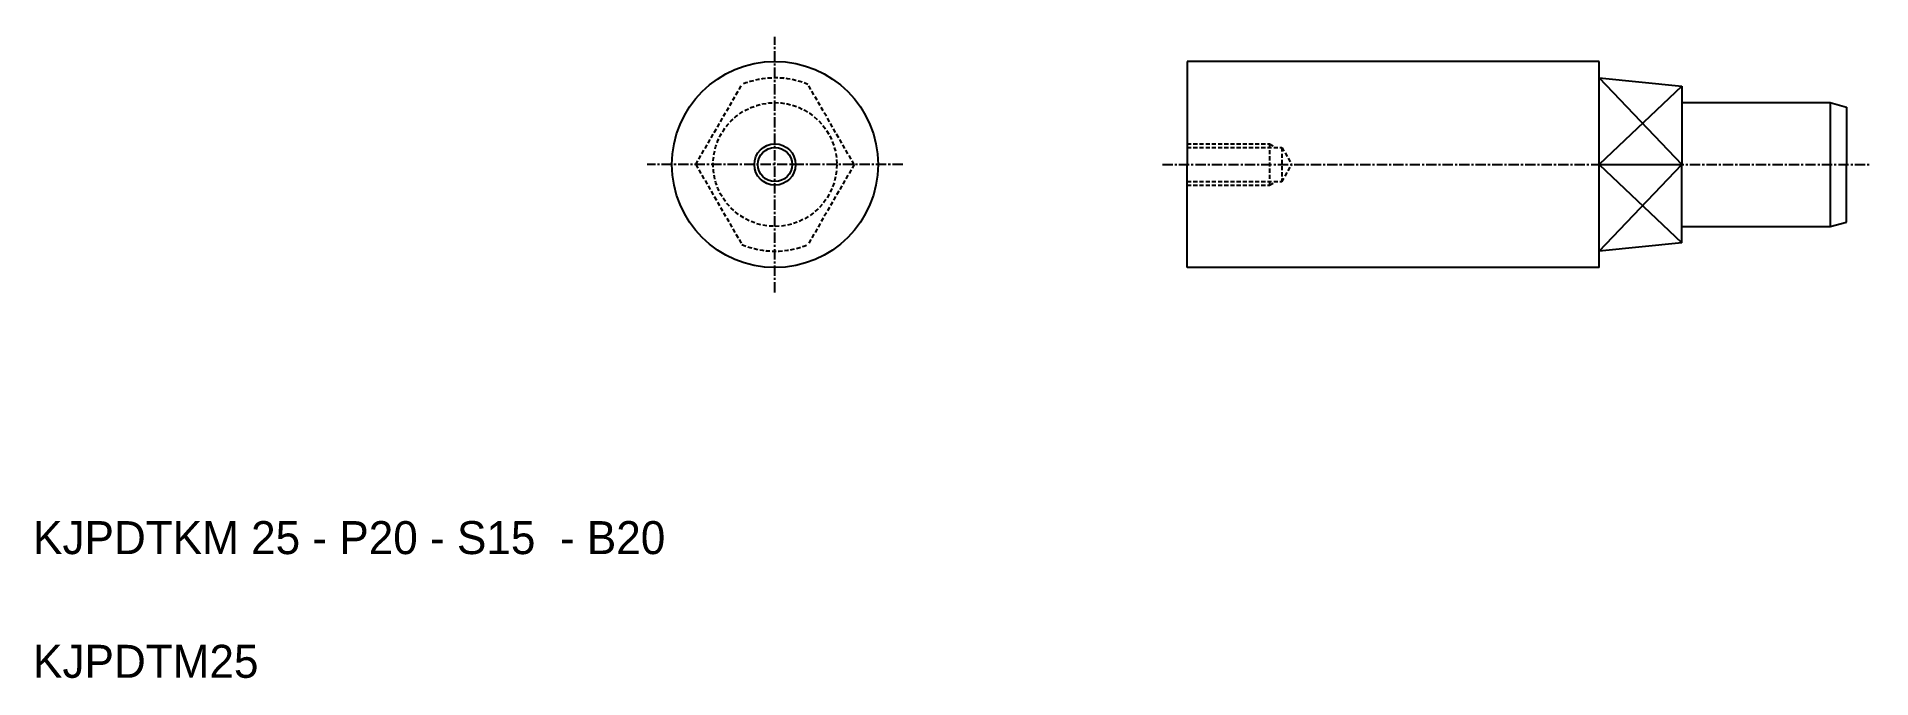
# Model space of a CAD drawing. Extents: x 10 to 233, y 10 to 88.
import ezdxf

# ---------------------------------------------------------------- set-up
doc = ezdxf.new("R2010")
doc.units = 0
doc.linetypes.add('CENTER', pattern=[2, 1.25, -0.25, 0.25, -0.25])
doc.linetypes.add('DASHED', pattern=[0.75, 0.5, -0.25])
doc.layers.get('0').update_dxf_attribs({"linetype": 'CONTINUOUS'})
doc.layers.add('CENTER', color=1, linetype='CENTER')

msp = doc.modelspace()

# ---------------------------------------------------------------- linework, layer by layer
at = {"color": 7, "linetype": 'CONTINUOUS'}
for p, q in [((200, 84.74), (150, 84.74)), ((150, 84.74), (150, 72.24)), ((200, 59.74), (200, 84.74)), ((200, 82.74), (210, 81.74)), ((210, 81.74), (210, 79.74)), ((210, 79.74), (210, 72.24)), ((210, 79.74), (228, 79.74)), ((228, 79.74), (230, 79.2)), ((228, 79.74), (228, 64.74)), ((230, 79.2), (230, 72.24)), ((150, 59.74), (150, 72.24)), ((210, 64.74), (210, 72.24)), ((230, 65.27), (230, 72.24)), ((210, 62.74), (210, 64.74)), ((210, 64.74), (228, 64.74)), ((228, 64.74), (230, 65.27)), ((210, 62.74), (200, 61.74)), ((200, 59.74), (150, 59.74))]:
    msp.add_line(p, q, dxfattribs=at)
at = {"color": 3, "linetype": 'CONTINUOUS'}
for p, q in [((200, 82.74), (210, 72.24)), ((210, 81.74), (200, 72.24)), ((200, 61.74), (210, 72.24)), ((200, 72.24), (210, 62.74)), ((200, 72.24), (210, 72.24))]:
    msp.add_line(p, q, dxfattribs=at)
at = {"color": 3, "linetype": 'DASHED'}
for p, q in [((90.39, 72.24), (96, 81.95)), ((109.61, 72.24), (104, 81.95)), ((150, 74.74), (160, 74.74)), ((150, 74.3), (161.5, 74.3)), ((160, 74.74), (160, 69.74)), ((160, 74.74), (160.66, 74.36)), ((161.5, 74.3), (161.5, 70.17)), ((161.5, 74.3), (162.69, 72.24)), ((90.39, 72.24), (96, 62.53)), ((109.61, 72.24), (104, 62.53)), ((161.5, 70.17), (162.69, 72.24)), ((150, 70.17), (161.5, 70.17)), ((150, 69.74), (160, 69.74)), ((160, 69.74), (160.66, 70.12))]:
    msp.add_line(p, q, dxfattribs=at)
at = {"color": 7, "linetype": 'CONTINUOUS'}
for radius in [12.5, 2.07]:
    msp.add_circle((100, 72.24), radius, dxfattribs=at)
at = {"color": 3, "linetype": 'DASHED'}
msp.add_circle((100, 72.24), 7.5, dxfattribs=at)
at = {"color": 3, "linetype": 'CONTINUOUS'}
msp.add_circle((100, 72.24), 2.5, dxfattribs=at)
at = {"color": 3, "linetype": 'DASHED'}
for start, end in [(67.6073, 112.3927), (247.6073, 292.3927)]:
    msp.add_arc((100, 72.24), 10.5, start, end, dxfattribs=at)
at = {"layer": 'CENTER', "color": 1, "linetype": 'CENTER'}
for p, q in [((100, 56.74), (100, 87.74)), ((115.5, 72.24), (84.5, 72.24))]:
    msp.add_line(p, q, dxfattribs=at)
at = {"layer": 'CENTER'}
msp.add_line((147, 72.24), (233, 72.24), dxfattribs=at)

# ---------------------------------------------------------------- texts
at = {"color": 7, "linetype": 'CONTINUOUS'}
for s, p in [('KJPDTKM 25 - P20 - S15  - B20', (10, 25)), ('KJPDTM25', (10, 10))]:
    msp.add_text(s, height=4, dxfattribs=at).set_placement(p)

doc.saveas('drawing.dxf')
